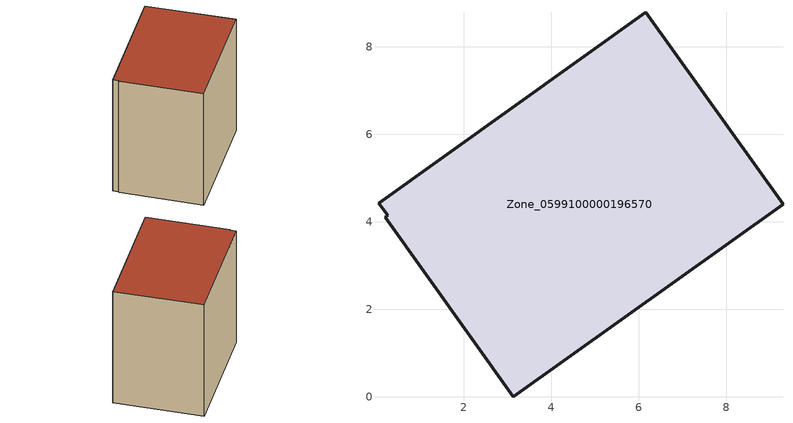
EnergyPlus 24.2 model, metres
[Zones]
Zone_0599100000196570
 floor ground (C_G): 0.05,4.43 6.15,8.79 9.29,4.4 3.13,0 0.2,4.1 0.26,4.15 z0
 wall outside (C_F): 3.13,0 9.29,4.4 6.15,8.79 0.05,4.43 0.26,4.15 0.2,4.1 3.13,0 z0:7.82
 roof outside (C_R): 6.15,8.79 0.05,4.43 0.26,4.15 0.2,4.1 3.13,0 9.29,4.4 z7.82
[BUILDING]
Pand.0599100000196570: North Axis=0; Terrain=City; Loads Convergence Tolerance Value=0.04; Temperature Convergence Tolerance Value=0.4; Solar Distribution=FullExterior; Maximum Number of Warmup Days=25; Minimum Number of Warmup Days=1
[Site:Location]
Rotterdam.The.Hague.AP_ZH_NLD Design_Conditions: Latitude=51.96; Longitude=4.45; Time Zone=1; Elevation=-4.5
[SITE:GROUNDTEMPERATURE:BUILDINGSURFACE]
18, 18, 18, 18, 18, 18, 18, 18, 18, 18, 18, 18
[MATERIAL] Thermal Absorptance=0.9; Solar Absorptance=0.7; Visible Absorptance=0.7
Name | Roughness | Thickness | Conductivity | Density | Specific Heat
G.TI.1975-1991 | MediumSmooth | 0.15 | 0.288461 | 540 | 1210
F.TI.1975-1991 | Rough | 0.3 | 0.230769 | 1920 | 840
R.TI.1975-1991 | MediumRough | 0.2 | 0.153846 | 1500 | 1000
[CONSTRUCTION]
C_G: G.TI.1975-1991
C_F: F.TI.1975-1991
C_R: R.TI.1975-1991
[ZONE]
Zone_0599100000196570: Type=1; Multiplier=1; Ceiling Height=Autocalculate; Volume=Autocalculate; Floor Area=autocalculate; Part of Total Floor Area=Yes
[ZONEINFILTRATION:DESIGNFLOWRATE]
Infil_Zone_0599100000196570: Zone or ZoneList or Space or SpaceList=Zone_0599100000196570; Schedule=AlwaysOn; Design Flow Rate Calculation Method=Flow/Area; Flow Rate per Floor Area=0.003; Constant Term Coefficient=1; Temperature Term Coefficient=0; Velocity Term Coefficient=0; Velocity Squared Term Coefficient=0
[HVACTEMPLATE:ZONE:IDEALLOADSAIRSYSTEM]
Zone_0599100000196570: Maximum Heating Supply Air Temperature=50; Minimum Cooling Supply Air Temperature=13; Maximum Heating Supply Air Humidity Ratio=0.0156; Minimum Cooling Supply Air Humidity Ratio=0.0077; Heating Limit=NoLimit; Cooling Limit=NoLimit; Dehumidification Control Type=ConstantSensibleHeatRatio; Cooling Sensible Heat Ratio=0.7; Dehumidification Setpoint=60; Humidification Control Type=None; Humidification Setpoint=30; Outdoor Air Method=None; Outdoor Air Flow Rate per Person=0.00944; Outdoor Air Flow Rate per Zone Floor Area=0; Outdoor Air Flow Rate per Zone=0; Demand Controlled Ventilation Type=None; Outdoor Air Economizer Type=NoEconomizer; Heat Recovery Type=None; Sensible Heat Recovery Effectiveness=0.7; Latent Heat Recovery Effectiveness=0.65
[ZONECONTROL:THERMOSTAT]
ThermostatControl_Zone_0599100000196570: Zone or ZoneList=Zone_0599100000196570; Control Type Schedule=DualSetpointControlType; Control 1=Thermostat_Zone_0599100000196570; Temperature Difference Between Cutout And Setpoint=0
[THERMOSTATSETPOINT:DUALSETPOINT]
Thermostat_Zone_0599100000196570: Heating Setpoint Temperature Schedule=HeatingSetpoint_Zone_0599100000196570; Cooling Setpoint Temperature Schedule=CoolingSetpoint_Zone_0599100000196570
[SCHEDULE:COMPACT]
HeatingSetpoint_Zone_0599100000196570: Through: 12/31, For: AllDays, Until: 24:00, 21
CoolingSetpoint_Zone_0599100000196570: Through: 12/31, For: AllDays, Until: 24:00, 24
DualSetpointControlType: Through: 12/31, For: AllDays, Until: 24:00, 4
AlwaysOn: Through: 12/31, For: AllDays, Until: 24:00, 1
